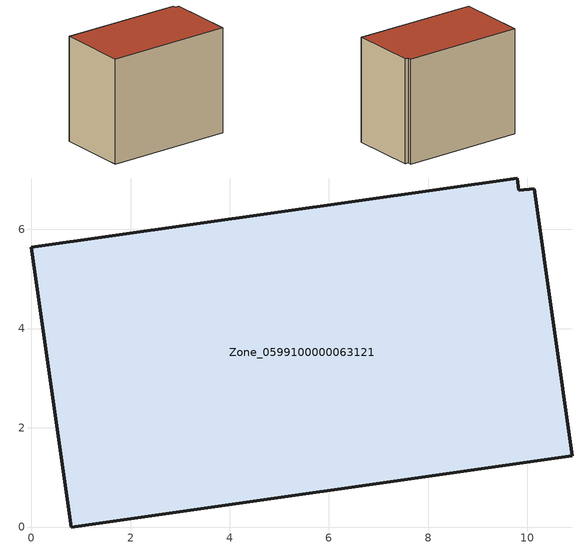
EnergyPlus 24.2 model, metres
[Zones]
Zone_0599100000063121
 floor ground (C_G): 10.13,6.82 10.9,1.44 0.8,0 0,5.64 9.79,7.04 9.83,6.79 z0
 wall outside (C_F): 0.8,0 10.9,1.44 10.13,6.82 9.83,6.79 9.79,7.04 0,5.64 0.8,0 z0:8.54
 roof outside (C_R): 10.9,1.44 10.13,6.82 9.83,6.79 9.79,7.04 0,5.64 0.8,0 z8.54
[BUILDING]
Pand.0599100000063121: North Axis=0; Terrain=City; Loads Convergence Tolerance Value=0.04; Temperature Convergence Tolerance Value=0.4; Solar Distribution=FullExterior; Maximum Number of Warmup Days=25; Minimum Number of Warmup Days=1
[Site:Location]
Rotterdam.The.Hague.AP_ZH_NLD Design_Conditions: Latitude=51.96; Longitude=4.45; Time Zone=1; Elevation=-4.5
[SITE:GROUNDTEMPERATURE:BUILDINGSURFACE]
18, 18, 18, 18, 18, 18, 18, 18, 18, 18, 18, 18
[MATERIAL] Thermal Absorptance=0.9; Solar Absorptance=0.7; Visible Absorptance=0.7
Name | Roughness | Thickness | Conductivity | Density | Specific Heat
G.TI.1992-2005 | MediumSmooth | 0.15 | 0.06 | 540 | 1210
F.TI.1992-2005 | Rough | 0.3 | 0.12 | 1920 | 840
R.TI.1992-2005 | MediumRough | 0.2 | 0.08 | 1500 | 1000
[CONSTRUCTION]
C_G: G.TI.1992-2005
C_F: F.TI.1992-2005
C_R: R.TI.1992-2005
[ZONE]
Zone_0599100000063121: Type=1; Multiplier=1; Ceiling Height=Autocalculate; Volume=Autocalculate; Floor Area=autocalculate; Part of Total Floor Area=Yes
[ZONEINFILTRATION:DESIGNFLOWRATE]
Infil_Zone_0599100000063121: Zone or ZoneList or Space or SpaceList=Zone_0599100000063121; Schedule=AlwaysOn; Design Flow Rate Calculation Method=Flow/Area; Flow Rate per Floor Area=0.0015; Constant Term Coefficient=1; Temperature Term Coefficient=0; Velocity Term Coefficient=0; Velocity Squared Term Coefficient=0
[HVACTEMPLATE:ZONE:IDEALLOADSAIRSYSTEM]
Zone_0599100000063121: Maximum Heating Supply Air Temperature=50; Minimum Cooling Supply Air Temperature=13; Maximum Heating Supply Air Humidity Ratio=0.0156; Minimum Cooling Supply Air Humidity Ratio=0.0077; Heating Limit=NoLimit; Cooling Limit=NoLimit; Dehumidification Control Type=ConstantSensibleHeatRatio; Cooling Sensible Heat Ratio=0.7; Dehumidification Setpoint=60; Humidification Control Type=None; Humidification Setpoint=30; Outdoor Air Method=None; Outdoor Air Flow Rate per Person=0.00944; Outdoor Air Flow Rate per Zone Floor Area=0; Outdoor Air Flow Rate per Zone=0; Demand Controlled Ventilation Type=None; Outdoor Air Economizer Type=NoEconomizer; Heat Recovery Type=None; Sensible Heat Recovery Effectiveness=0.7; Latent Heat Recovery Effectiveness=0.65
[ZONECONTROL:THERMOSTAT]
ThermostatControl_Zone_0599100000063121: Zone or ZoneList=Zone_0599100000063121; Control Type Schedule=DualSetpointControlType; Control 1=Thermostat_Zone_0599100000063121; Temperature Difference Between Cutout And Setpoint=0
[THERMOSTATSETPOINT:DUALSETPOINT]
Thermostat_Zone_0599100000063121: Heating Setpoint Temperature Schedule=HeatingSetpoint_Zone_0599100000063121; Cooling Setpoint Temperature Schedule=CoolingSetpoint_Zone_0599100000063121
[SCHEDULE:COMPACT]
HeatingSetpoint_Zone_0599100000063121: Through: 12/31, For: AllDays, Until: 24:00, 21
CoolingSetpoint_Zone_0599100000063121: Through: 12/31, For: AllDays, Until: 24:00, 24
DualSetpointControlType: Through: 12/31, For: AllDays, Until: 24:00, 4
AlwaysOn: Through: 12/31, For: AllDays, Until: 24:00, 1
